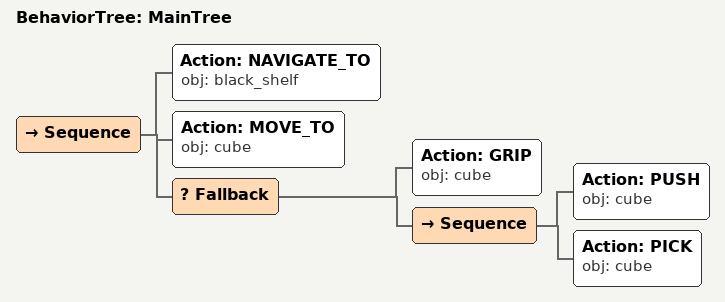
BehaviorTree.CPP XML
<root main_tree_to_execute="MainTree">
  <BehaviorTree ID="MainTree">
    <Sequence>
      <!-- Navigate to black_shelf -->
      <Action ID="NAVIGATE_TO" obj="black_shelf" />
      <!-- Move to cube -->
      <Action ID="MOVE_TO" obj="cube" />
      <!-- Fallback: if GRASP cube fails, try PUSH, FLIP to reposition -->
      <Fallback>
        <!-- Grasp cube -->
        <Action ID="GRIP" obj="cube" />
        <Sequence>
          <!-- Push cube forward toward front edge of table -->
          <Action ID="PUSH" obj="cube" />
          <!-- Grasp cube -->
          <Action ID="PICK" obj="cube" />
        </Sequence>
      </Fallback>
    </Sequence>
  </BehaviorTree>
</root>
